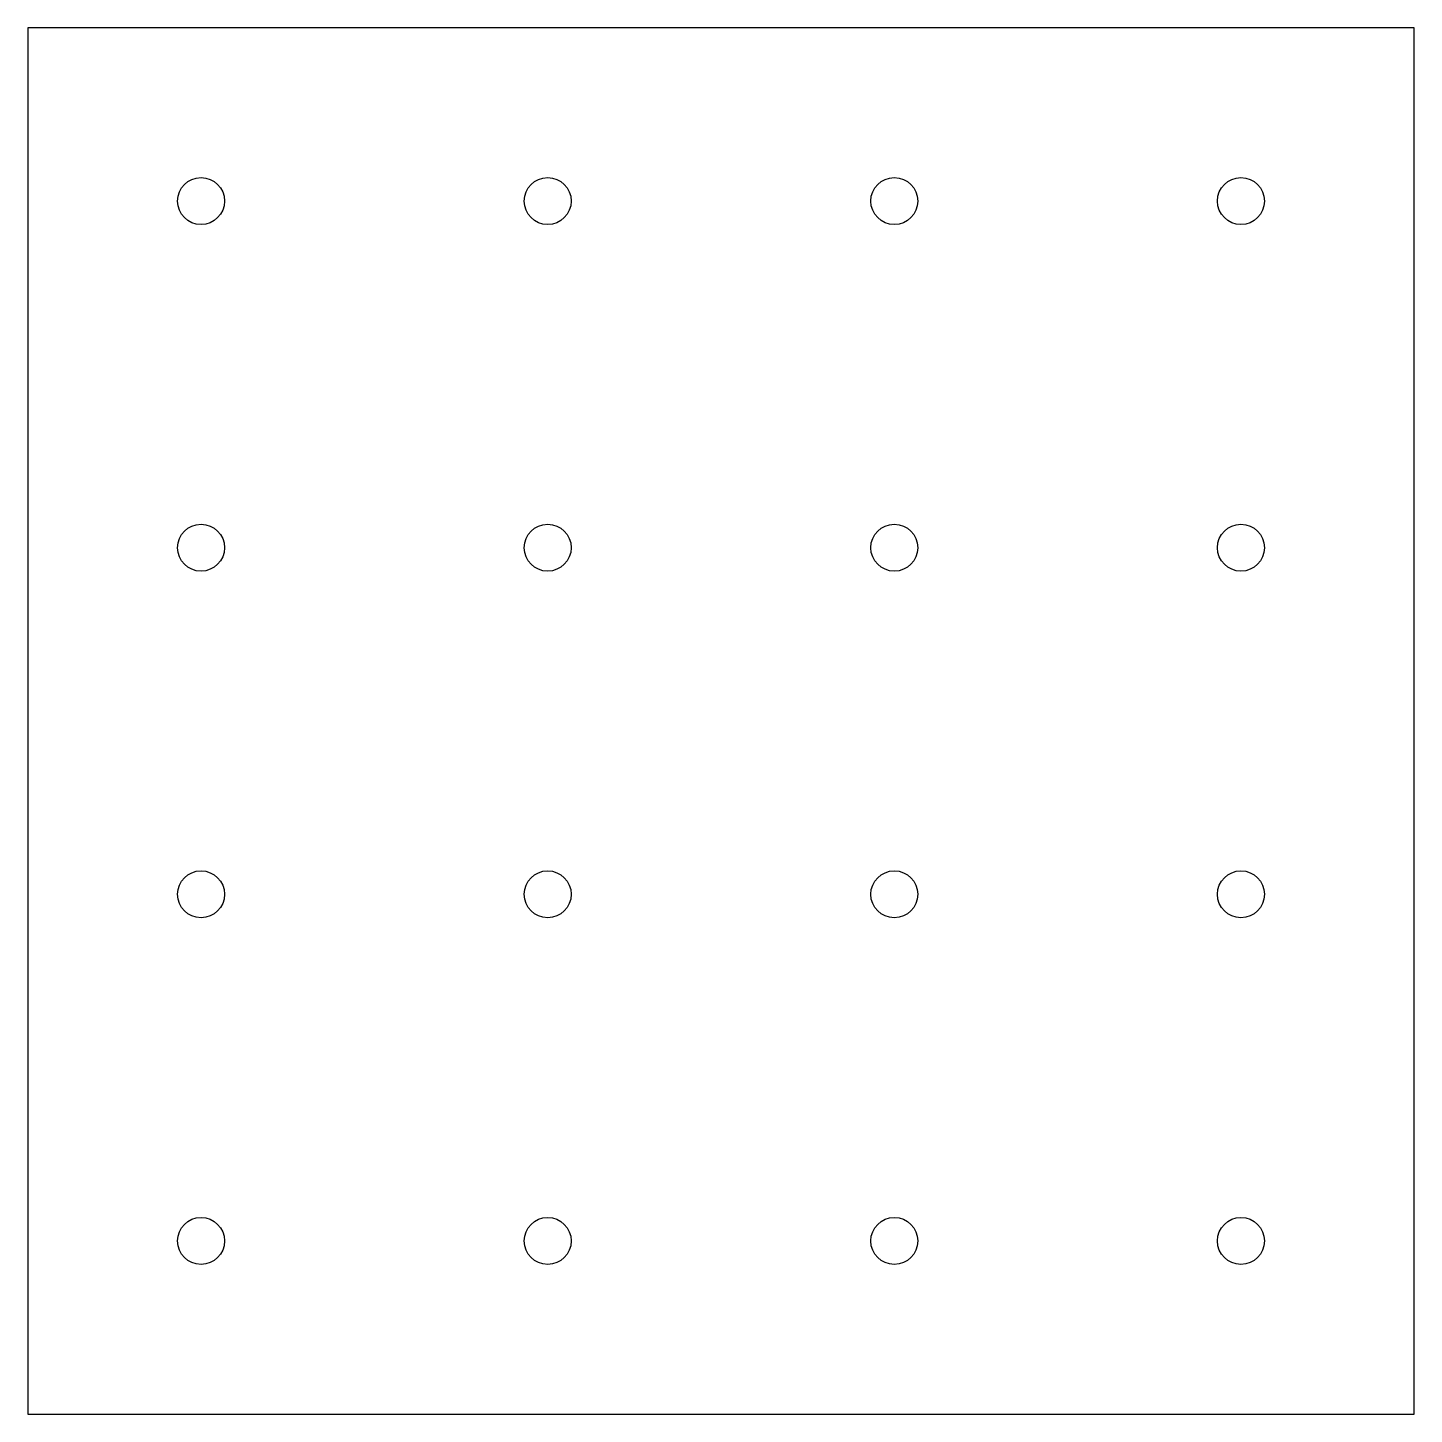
# Model space of a CAD drawing. Header units: inches. Extents: x 0 to 6, y 0 to 6.
import ezdxf

# ---------------------------------------------------------------- set-up
doc = ezdxf.new("R2010")
doc.units = ezdxf.units.IN
doc.header["$MEASUREMENT"] = 0
doc.layers.add('CUT', color=7, linetype='Continuous')

msp = doc.modelspace()

# ---------------------------------------------------------------- linework, layer by layer
at = {"layer": 'CUT'}
msp.add_lwpolyline([(0, 0), (6, 0), (6, 6), (0, 6)], close=True, dxfattribs=at)
for centre in [(0.75, 5.25), (2.25, 5.25), (3.75, 5.25), (5.25, 5.25), (0.75, 3.75), (2.25, 3.75), (3.75, 3.75), (5.25, 3.75), (0.75, 2.25), (2.25, 2.25), (3.75, 2.25), (5.25, 2.25), (0.75, 0.75), (2.25, 0.75), (3.75, 0.75), (5.25, 0.75)]:
    msp.add_circle(centre, 0.1016, dxfattribs=at)

doc.saveas('drawing.dxf')
